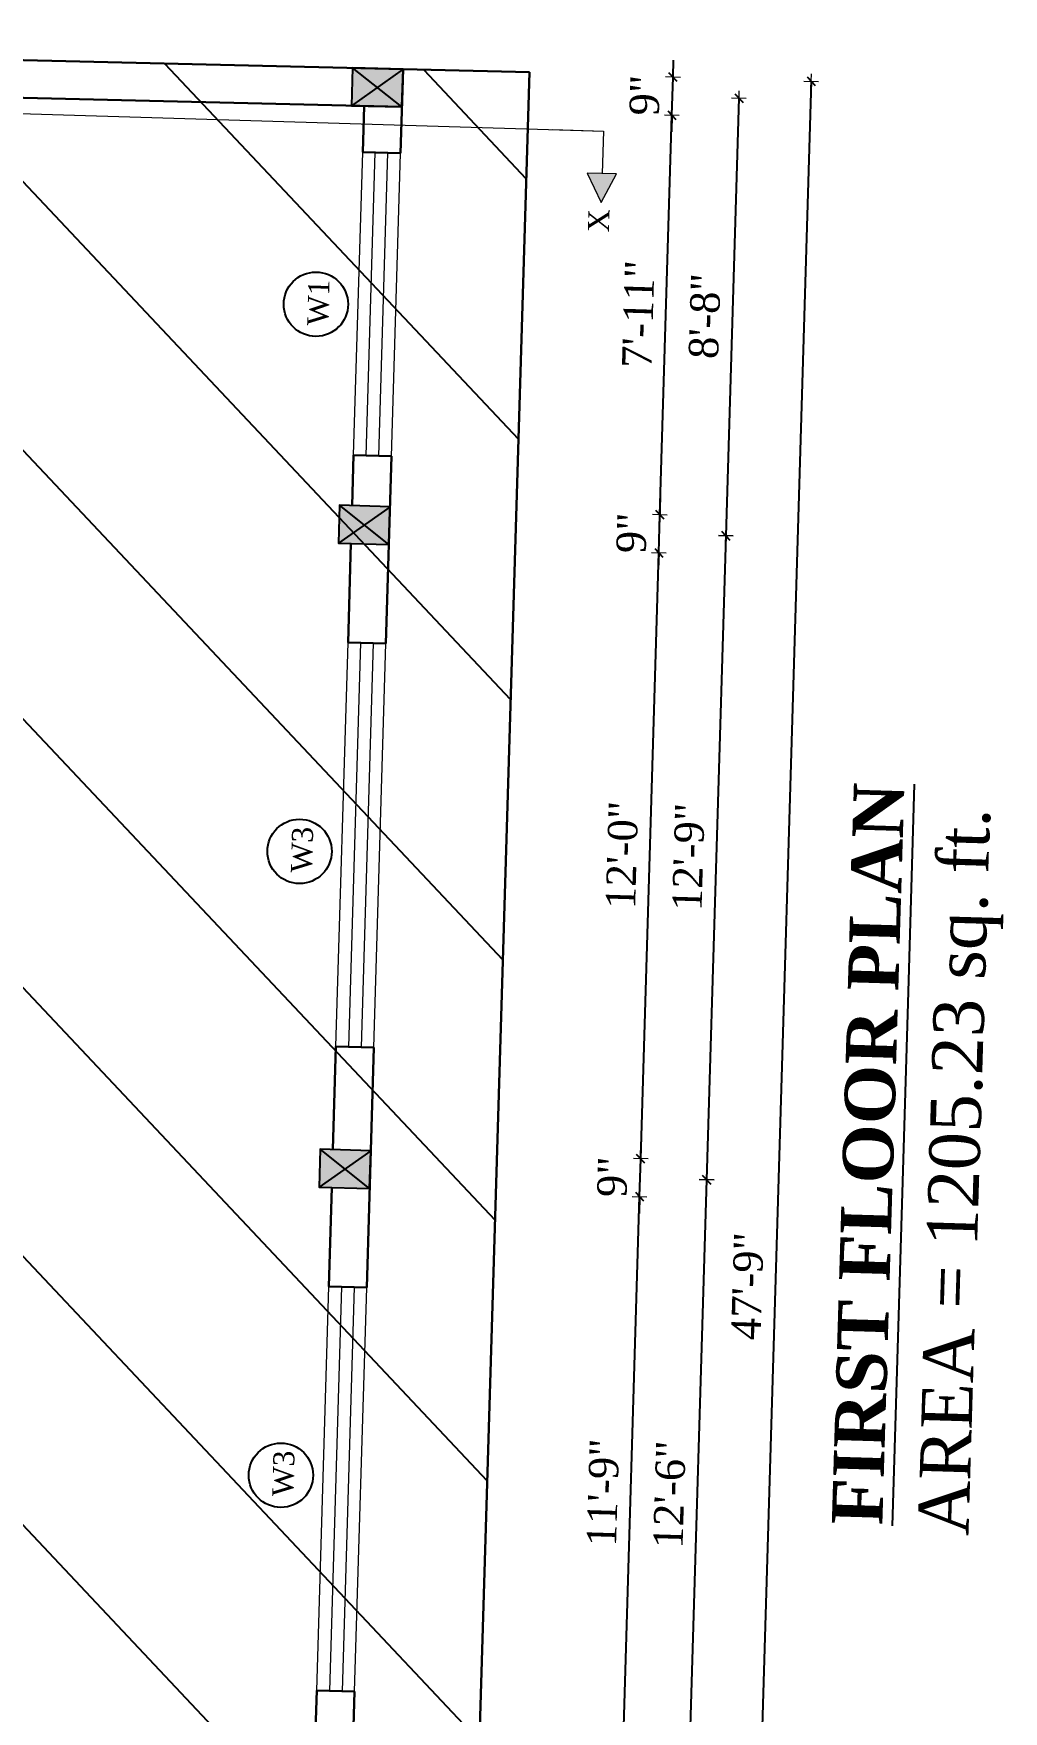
# Model space of a CAD drawing. Header units: inches. Extents: x 4069 to 291496, y -47643 to 12535.
# Drawn here: x 144584.4 to 144814.7, y -19940.6 to -19542.1 of the extents above; entities that cross this region are included whole.
import ezdxf

# ---------------------------------------------------------------- set-up
doc = ezdxf.new("R2010")
doc.units = ezdxf.units.IN
doc.header["$LTSCALE"] = 5
doc.header["$MEASUREMENT"] = 0
for name, color, linetype, lineweight in [('A-WALL', 7, 'Continuous', 9), ('Dimension', 7, 'Continuous', 18), ('Dw', 2, 'Continuous', 18)]:
    doc.layers.add(name, color=color, linetype=linetype, lineweight=lineweight)
doc.layers.add('dim line', color=7, linetype='Continuous', lineweight=15, true_color=0xfab2b2)
doc.layers.add('TEXT', color=6, linetype='Continuous')
doc.layers.add('WALL', color=7, linetype='Continuous')
doc.styles.add('ordinary', font='times.ttf')
doc.dimstyles.new('Copy of 96', dxfattribs={"dimtxt": 7, "dimasz": 4, "dimexe": 0.5, "dimexo": 0.5, "dimgap": 3, "dimtad": 1, "dimdec": 1, "dimzin": 11, "dimdsep": 46, "dimlunit": 4, "dimtxsty": 'ordinary', "dimblk": 'OBLIQUE', "dimcen": 0.09, "dimse1": 1, "dimse2": 1, "dimclrt": 6, "dimazin": 0, "dimtfac": 1, "dimtdec": 1, "dimtix": 1, "dimtmove": 2, "dimatfit": 3, "dimldrblk": 'leader', "dimfxl": 0.5, "dimfxlon": 1, "dimtolj": 1, "dimtzin": 0, "dimarcsym": 0})

# ---------------------------------------------------------------- blocks, each defined once
blk = doc.blocks.new('C1a')
at = {"color": 1, "ltscale": 5}
for p, q in [((18657.75, 4625.76), (18648.75, 4625.76)), ((18648.75, 4625.76), (18648.82, 4613.76)), ((18657.82, 4613.76), (18657.75, 4625.76)), ((18648.82, 4613.76), (18657.82, 4613.76))]:
    blk.add_line(p, q, dxfattribs=at)
blk = doc.blocks.new('x-x')
at = {"ltscale": 5}
for points in [[(11364.03, -701.52), (11364.03, -694.51), (11357.15, -698.09)], [(11364.03, -1135.52), (11364.03, -1128.51), (11357.15, -1132.09)]]:
    blk.add_hatch(color=256, dxfattribs=at).paths.add_polyline_path(points)
for p, q in [((11364.03, -694.51), (11357.15, -698.09)), ((11364.03, -701.52), (11364.03, -694.51)), ((11357.15, -698.09), (11364.03, -701.52)), ((11374.13, -698.09), (11364.03, -698.09)), ((11374.13, -698.09), (11374.13, -1132.09)), ((11364.03, -1128.51), (11357.15, -1132.09)), ((11364.03, -1135.52), (11364.03, -1128.51)), ((11357.15, -1132.09), (11364.03, -1135.52)), ((11374.13, -1132.09), (11364.03, -1132.09))]:
    blk.add_line(p, q, dxfattribs=at)
at = {"layer": 'A-WALL', "color": 1, "ltscale": 5}
blk.add_line((11374.13, -1120.09), (11374.13, -1132.09), dxfattribs=at)
at = {"layer": 'TEXT', "style": 'ordinary'}
for p in [(11350.08, -700.97), (11350.08, -1134.1)]:
    blk.add_text('X', height=5, dxfattribs=at).set_placement(p)
blk = doc.blocks.new('oblique')
at = {"color": 0, "lineweight": -2}
blk.add_line((0.25, 0.25), (-0.25, -0.25), dxfattribs=at)
at = {"layer": 'dim line', "lineweight": 9}
for p, q in [((-0.4375, 0), (0.4375, 0)), ((0, 0.4375), (0, -0.4375))]:
    blk.add_line(p, q, dxfattribs=at)
blk = doc.blocks.new('*D4436')
at = {"layer": 'A-WALL', "color": 0, "lineweight": -2, "ltscale": 50, "transparency": 16777216}
blk.add_line((144751.89, -19557.44), (144748.78, -19661.4), dxfattribs=at)
at = {"layer": 'Defpoints', "color": 0, "ltscale": 50, "transparency": 16777216}
for p in [(144672, -19555.06), (144668.89, -19659.01), (144748.78, -19661.4)]:
    blk.add_point(p, dxfattribs=at)
at = {"layer": 'A-WALL', "color": 0, "lineweight": -2, "ltscale": 50, "transparency": 16777216, "xscale": 4, "yscale": 4, "zscale": 4}
for p, rotation in [((144751.89, -19557.44), 88.28998542812829), ((144748.78, -19661.4), 268.2899854281283)]:
    blk.add_blockref('oblique', p, dxfattribs=dict(at, rotation=rotation))
at = {"layer": 'A-WALL', "color": 6, "ltscale": 50, "transparency": 16777216, "insert": (144743.78, -19609.22), "char_height": 7, "attachment_point": 5, "rotation": 88.29, "style": 'ordinary'}
blk.add_mtext('\\A1;8\'-8"', dxfattribs=at)
blk = doc.blocks.new('_OBLIQUE')
at = {"color": 0, "linetype": 'ByBlock'}
blk.add_line((-0.5, -0.5), (0.5, 0.5), dxfattribs=at)
blk = doc.blocks.new('leader')
at = {"layer": 'Dimension'}
for p, q in [((0, -4.328), (0, 4.328)), ((-4.424, 0), (4.424, 0))]:
    blk.add_line(p, q, dxfattribs=at)
blk = doc.blocks.new('*D4437')
at = {"layer": 'A-WALL', "color": 0, "lineweight": -2, "ltscale": 50, "transparency": 16777216}
blk.add_line((144748.78, -19661.4), (144744.22, -19814.33), dxfattribs=at)
at = {"layer": 'Defpoints', "color": 0, "ltscale": 50, "transparency": 16777216}
for p in [(144668.89, -19659.01), (144664.33, -19811.94), (144744.22, -19814.33)]:
    blk.add_point(p, dxfattribs=at)
at = {"layer": 'A-WALL', "color": 0, "lineweight": -2, "ltscale": 50, "transparency": 16777216, "xscale": 4, "yscale": 4, "zscale": 4}
for p, rotation in [((144748.78, -19661.4), 88.28998542889815), ((144744.22, -19814.33), 268.2899854288981)]:
    blk.add_blockref('oblique', p, dxfattribs=dict(at, rotation=rotation))
at = {"layer": 'A-WALL', "color": 6, "ltscale": 50, "transparency": 16777216, "insert": (144739.93, -19737.67), "char_height": 7, "attachment_point": 5, "rotation": 88.29, "style": 'ordinary'}
blk.add_mtext('\\A1;12\'-9"', dxfattribs=at)
blk = doc.blocks.new('*D4438')
at = {"layer": 'A-WALL', "color": 0, "lineweight": -2, "ltscale": 50, "transparency": 16777216}
blk.add_line((144744.22, -19814.33), (144739.74, -19964.26), dxfattribs=at)
at = {"layer": 'Defpoints', "color": 0, "ltscale": 50, "transparency": 16777216}
for p in [(144664.33, -19811.94), (144659.85, -19961.88), (144739.74, -19964.26)]:
    blk.add_point(p, dxfattribs=at)
at = {"layer": 'A-WALL', "color": 0, "lineweight": -2, "ltscale": 50, "transparency": 16777216, "xscale": 4, "yscale": 4, "zscale": 4}
for p, rotation in [((144744.22, -19814.33), 88.28998542889815), ((144739.74, -19964.26), 268.2899854288981)]:
    blk.add_blockref('oblique', p, dxfattribs=dict(at, rotation=rotation))
at = {"layer": 'A-WALL', "color": 6, "ltscale": 50, "transparency": 16777216, "insert": (144735.42, -19889.1), "char_height": 7, "attachment_point": 5, "rotation": 88.29, "style": 'ordinary'}
blk.add_mtext('\\A1;12\'-6"', dxfattribs=at)
blk = doc.blocks.new('*D4440')
at = {"layer": 'A-WALL', "color": 0, "lineweight": -2, "ltscale": 50, "transparency": 16777216}
blk.add_line((144769.04, -19553.45), (144751.94, -20126.2), dxfattribs=at)
at = {"layer": 'Defpoints', "color": 0, "ltscale": 50, "transparency": 16777216}
for p in [(144672.13, -19550.56), (144655.03, -20123.3), (144751.94, -20126.2)]:
    blk.add_point(p, dxfattribs=at)
at = {"layer": 'A-WALL', "color": 0, "lineweight": -2, "ltscale": 50, "transparency": 16777216, "xscale": 4, "yscale": 4, "zscale": 4}
for p, rotation in [((144769.04, -19553.45), 88.28998542889815), ((144751.94, -20126.2), 268.2899854288981)]:
    blk.add_blockref('oblique', p, dxfattribs=dict(at, rotation=rotation))
at = {"layer": 'A-WALL', "color": 6, "ltscale": 50, "transparency": 16777216, "insert": (144753.92, -19839.63), "char_height": 7, "attachment_point": 5, "rotation": 88.29, "style": 'ordinary'}
blk.add_mtext('\\A1;47\'-9"', dxfattribs=at)
blk = doc.blocks.new('*D4448')
at = {"layer": 'A-WALL', "color": 0, "lineweight": -2, "ltscale": 50, "transparency": 16777216}
blk.add_line((144634.5, -20157.08), (144302.37, -19955.16), dxfattribs=at)
at = {"layer": 'Defpoints', "color": 0, "ltscale": 50, "transparency": 16777216}
for p in [(144322.91, -19921.38), (144302.37, -19955.16), (144655.03, -20123.3)]:
    blk.add_point(p, dxfattribs=at)
at = {"layer": 'A-WALL', "color": 0, "lineweight": -2, "ltscale": 50, "transparency": 16777216, "xscale": 4, "yscale": 4, "zscale": 4}
for p, rotation in [((144302.37, -19955.16), 148.7014709224075), ((144634.5, -20157.08), 328.7014709224075)]:
    blk.add_blockref('oblique', p, dxfattribs=dict(at, rotation=rotation))
at = {"layer": 'A-WALL', "color": 6, "ltscale": 50, "transparency": 16777216, "insert": (144471.84, -20050.51), "char_height": 7, "attachment_point": 5, "rotation": 328.7015, "style": 'ordinary'}
blk.add_mtext('\\A1;32\'-5"', dxfattribs=at)
blk = doc.blocks.new('*D4463')
at = {"layer": 'A-WALL', "color": 0, "lineweight": -2, "ltscale": 50, "transparency": 16777216}
blk.add_line((144724.08, -19959.29), (144728.29, -19818.36), dxfattribs=at)
at = {"layer": 'Defpoints', "color": 0, "ltscale": 50, "transparency": 16777216}
for p in [(144664.19, -19816.44), (144728.29, -19818.36), (144659.98, -19957.38)]:
    blk.add_point(p, dxfattribs=at)
at = {"layer": 'A-WALL', "color": 0, "lineweight": -2, "ltscale": 50, "transparency": 16777216, "xscale": 4, "yscale": 4, "zscale": 4}
for p, rotation in [((144728.29, -19818.36), 88.28998542889815), ((144724.08, -19959.29), 268.2899854288981)]:
    blk.add_blockref('oblique', p, dxfattribs=dict(at, rotation=rotation))
at = {"layer": 'A-WALL', "color": 6, "ltscale": 50, "transparency": 16777216, "insert": (144719.62, -19888.63), "char_height": 7, "attachment_point": 5, "rotation": 88.29, "style": 'ordinary'}
blk.add_mtext('\\A1;11\'-9"', dxfattribs=at)
blk = doc.blocks.new('*D4464')
at = {"layer": 'A-WALL', "color": 0, "lineweight": -2, "ltscale": 50, "transparency": 16777216}
for p, q in [((144728.56, -19809.36), (144728.68, -19805.36)), ((144728.29, -19818.36), (144728.56, -19809.36)), ((144728.29, -19818.36), (144728.17, -19822.35))]:
    blk.add_line(p, q, dxfattribs=at)
at = {"layer": 'Defpoints', "color": 0, "ltscale": 50, "transparency": 16777216}
for p in [(144664.46, -19807.45), (144728.56, -19809.36), (144664.19, -19816.44)]:
    blk.add_point(p, dxfattribs=at)
at = {"layer": 'A-WALL', "color": 0, "lineweight": -2, "ltscale": 50, "transparency": 16777216, "xscale": 4, "yscale": 4, "zscale": 4}
for p, rotation in [((144728.56, -19809.36), 268.2899854288981), ((144728.29, -19818.36), 88.28998542889815)]:
    blk.add_blockref('oblique', p, dxfattribs=dict(at, rotation=rotation))
at = {"layer": 'A-WALL', "color": 6, "ltscale": 50, "transparency": 16777216, "insert": (144721.86, -19813.66), "char_height": 7, "attachment_point": 5, "rotation": 88.29, "style": 'ordinary'}
blk.add_mtext('\\A1;9"', dxfattribs=at)
blk = doc.blocks.new('*D4465')
at = {"layer": 'A-WALL', "color": 0, "lineweight": -2, "ltscale": 50, "transparency": 16777216}
blk.add_line((144728.56, -19809.36), (144732.86, -19665.42), dxfattribs=at)
at = {"layer": 'Defpoints', "color": 0, "ltscale": 50, "transparency": 16777216}
for p in [(144668.76, -19663.51), (144732.86, -19665.42), (144664.46, -19807.45)]:
    blk.add_point(p, dxfattribs=at)
at = {"layer": 'A-WALL', "color": 0, "lineweight": -2, "ltscale": 50, "transparency": 16777216, "xscale": 4, "yscale": 4, "zscale": 4}
for p, rotation in [((144732.86, -19665.42), 88.28998542889815), ((144728.56, -19809.36), 268.2899854288981)]:
    blk.add_blockref('oblique', p, dxfattribs=dict(at, rotation=rotation))
at = {"layer": 'A-WALL', "color": 6, "ltscale": 50, "transparency": 16777216, "insert": (144724.15, -19737.2), "char_height": 7, "attachment_point": 5, "rotation": 88.29, "style": 'ordinary'}
blk.add_mtext('\\A1;12\'-0"', dxfattribs=at)
blk = doc.blocks.new('*D4501')
at = {"layer": 'A-WALL', "color": 0, "lineweight": -2, "ltscale": 50, "transparency": 16777216}
for p, q in [((144733.12, -19656.43), (144733.24, -19652.43)), ((144732.86, -19665.42), (144733.12, -19656.43)), ((144732.86, -19665.42), (144732.74, -19669.42))]:
    blk.add_line(p, q, dxfattribs=at)
at = {"layer": 'Defpoints', "color": 0, "ltscale": 50, "transparency": 16777216}
for p in [(144669.03, -19654.51), (144733.12, -19656.43), (144668.76, -19663.51)]:
    blk.add_point(p, dxfattribs=at)
at = {"layer": 'A-WALL', "color": 0, "lineweight": -2, "ltscale": 50, "transparency": 16777216, "xscale": 4, "yscale": 4, "zscale": 4}
for p, rotation in [((144733.12, -19656.43), 268.2899854288981), ((144732.86, -19665.42), 88.28998542889815)]:
    blk.add_blockref('oblique', p, dxfattribs=dict(at, rotation=rotation))
at = {"layer": 'A-WALL', "color": 6, "ltscale": 50, "transparency": 16777216, "insert": (144726.42, -19660.73), "char_height": 7, "attachment_point": 5, "rotation": 88.29, "style": 'ordinary'}
blk.add_mtext('\\A1;9"', dxfattribs=at)
blk = doc.blocks.new('*D4502')
at = {"layer": 'A-WALL', "color": 0, "lineweight": -2, "ltscale": 50, "transparency": 16777216}
blk.add_line((144733.12, -19656.43), (144735.96, -19561.47), dxfattribs=at)
at = {"layer": 'Defpoints', "color": 0, "ltscale": 50, "transparency": 16777216}
for p in [(144671.86, -19559.56), (144735.96, -19561.47), (144669.03, -19654.51)]:
    blk.add_point(p, dxfattribs=at)
at = {"layer": 'A-WALL', "color": 0, "lineweight": -2, "ltscale": 50, "transparency": 16777216, "xscale": 4, "yscale": 4, "zscale": 4}
for p, rotation in [((144735.96, -19561.47), 88.28998542889815), ((144733.12, -19656.43), 268.2899854288981)]:
    blk.add_blockref('oblique', p, dxfattribs=dict(at, rotation=rotation))
at = {"layer": 'A-WALL', "color": 6, "ltscale": 50, "transparency": 16777216, "insert": (144727.97, -19608.75), "char_height": 7, "attachment_point": 5, "rotation": 88.29, "style": 'ordinary'}
blk.add_mtext('\\A1;7\'-11"', dxfattribs=at)
blk = doc.blocks.new('*D4503')
at = {"layer": 'A-WALL', "color": 0, "lineweight": -2, "ltscale": 50, "transparency": 16777216}
for p, q in [((144736.23, -19552.47), (144736.35, -19548.48)), ((144735.96, -19561.47), (144736.23, -19552.47)), ((144735.96, -19561.47), (144735.84, -19565.47))]:
    blk.add_line(p, q, dxfattribs=at)
at = {"layer": 'Defpoints', "color": 0, "ltscale": 50, "transparency": 16777216}
for p in [(144672.13, -19550.56), (144736.23, -19552.47), (144671.86, -19559.56)]:
    blk.add_point(p, dxfattribs=at)
at = {"layer": 'A-WALL', "color": 0, "lineweight": -2, "ltscale": 50, "transparency": 16777216, "xscale": 4, "yscale": 4, "zscale": 4}
for p, rotation in [((144736.23, -19552.47), 268.2899854288981), ((144735.96, -19561.47), 88.28998542889815)]:
    blk.add_blockref('oblique', p, dxfattribs=dict(at, rotation=rotation))
at = {"layer": 'A-WALL', "color": 6, "ltscale": 50, "transparency": 16777216, "insert": (144729.53, -19556.78), "char_height": 7, "attachment_point": 5, "rotation": 88.29, "style": 'ordinary'}
blk.add_mtext('\\A1;9"', dxfattribs=at)

msp = doc.modelspace()

# ---------------------------------------------------------------- hatches: boundary and pattern name
at = {"layer": 'WALL', "linetype": 'ByBlock', "ltscale": 5, "true_color": 0xf8991e}
h = msp.add_hatch(dxfattribs=at)
h.set_pattern_fill('ANSI31', color=30, scale=350, angle=448.2899854)
h.set_pattern_definition([(133.29, (141853.485, -27336.42), (-31.8453, -29.99899), [])])
h.paths.add_polyline_path([(144684.50912, -20141.22671), (144305.22145, -19910.62953), (144316.22287, -19542.12508), (144702.11631, -19551.45506)])
h = msp.add_hatch(color=30, dxfattribs=at)
h.dxf.hatch_style = 1
h.paths.add_polyline_path([(144672.12967, -19550.55983), (144665.99695, -19554.91576), (144671.8611, -19559.556)])
h.paths.add_polyline_path([(144672.12967, -19550.55983), (144660.13281, -19550.27552), (144665.99695, -19554.91576)])
h.paths.add_polyline_path([(144660.13281, -19550.27552), (144659.86424, -19559.27168), (144665.99695, -19554.91576)])
h.paths.add_polyline_path([(144665.99695, -19554.91576), (144659.86424, -19559.27168), (144671.8611, -19559.556)])
h = msp.add_hatch(color=30, dxfattribs=at)
h.dxf.hatch_style = 1
h.paths.add_polyline_path([(144662.89459, -19658.83255), (144668.75764, -19663.5096), (144669.02621, -19654.5136)])
h.paths.add_polyline_path([(144669.02621, -19654.5136), (144657.03155, -19654.15551), (144662.89459, -19658.83255)])
h.paths.add_polyline_path([(144662.89459, -19658.83255), (144657.03155, -19654.15551), (144656.76298, -19663.1515)])
h.paths.add_polyline_path([(144656.76298, -19663.1515), (144668.75764, -19663.5096), (144662.89459, -19658.83255)])
h = msp.add_hatch(color=30, dxfattribs=at)
h.dxf.hatch_style = 1
h.paths.add_polyline_path([(144658.32893, -19811.76442), (144664.19197, -19816.44146), (144664.46054, -19807.44547)])
h.paths.add_polyline_path([(144664.46054, -19807.44547), (144652.46589, -19807.08738), (144658.32893, -19811.76442)])
h.paths.add_polyline_path([(144658.32893, -19811.76442), (144652.46589, -19807.08738), (144652.19732, -19816.08337)])
h.paths.add_polyline_path([(144652.19732, -19816.08337), (144664.19197, -19816.44146), (144658.32893, -19811.76442)])

# ---------------------------------------------------------------- linework, layer by layer
at = {"color": 1, "ltscale": 5}
for p, q in [((144672.12967, -19550.55983), (144659.86424, -19559.27168)), ((144671.8611, -19559.556), (144660.13281, -19550.27552)), ((144669.02621, -19654.5136), (144656.76298, -19663.1515)), ((144668.75764, -19663.5096), (144657.03155, -19654.15551)), ((144664.46054, -19807.44547), (144652.19732, -19816.08337)), ((144664.19197, -19816.44146), (144652.46589, -19807.08738))]:
    msp.add_line(p, q, dxfattribs=at)
at = {"layer": 'A-WALL', "lineweight": 30}
for p, q in [((144702.12181, -19551.27063), (144316.22287, -19542.12508)), ((144671.53285, -19570.55093), (144672.12967, -19550.55983)), ((144684.50912, -20141.22671), (144702.12181, -19551.27063)), ((144671.8611, -19559.556), (144528.89853, -19556.16788)), ((144662.53686, -19570.28236), (144662.91913, -19559.34408)), ((144671.53285, -19570.55093), (144662.53686, -19570.28236)), ((144660.03022, -19654.24504), (144660.38831, -19642.25029)), ((144669.3843, -19642.51886), (144660.38831, -19642.25029)), ((144668.05638, -19686.99905), (144669.3843, -19642.51886)), ((144659.06039, -19686.73048), (144659.76165, -19663.24103)), ((144668.05638, -19686.99905), (144659.06039, -19686.73048)), ((144655.46455, -19807.1769), (144656.19566, -19782.68772)), ((144665.19165, -19782.95629), (144656.19566, -19782.68772)), ((144663.49071, -19839.93091), (144665.19165, -19782.95629)), ((144654.49472, -19839.66234), (144655.19598, -19816.17289)), ((144663.49071, -19839.93091), (144654.49472, -19839.66234)), ((144650.98841, -19957.1101), (144651.62999, -19935.61959)), ((144660.62598, -19935.88816), (144651.62999, -19935.61959)), ((144658.98473, -19990.86366), (144660.62598, -19935.88816))]:
    msp.add_line(p, q, dxfattribs=at)
at = {"layer": 'Dw', "color": 3}
for p, q in [((144660.38831, -19642.25029), (144662.53686, -19570.28236)), ((144663.38617, -19642.3627), (144665.53472, -19570.39477)), ((144663.38617, -19642.3627), (144665.53472, -19570.39477)), ((144666.38484, -19642.45222), (144668.53339, -19570.48429)), ((144669.38362, -19642.54175), (144671.53217, -19570.57382)), ((144656.19566, -19782.68772), (144659.06039, -19686.73048)), ((144662.05905, -19686.82), (144659.19432, -19782.77725)), ((144665.05771, -19686.90952), (144662.19298, -19782.86677)), ((144665.19165, -19782.95629), (144668.05638, -19686.99905)), ((144651.62999, -19935.61959), (144654.49472, -19839.66234)), ((144657.49338, -19839.75186), (144654.62865, -19935.70911)), ((144660.49205, -19839.84139), (144657.62732, -19935.79863)), ((144660.62598, -19935.88816), (144663.49071, -19839.93091))]:
    msp.add_line(p, q, dxfattribs=at)
at = {"layer": 'TEXT'}
for centre in [(144651.42922, -19606.41357), (144647.54991, -19736.35524), (144643.12665, -19884.51685)]:
    msp.add_circle(centre, 7.64038, dxfattribs=at)
at = {"layer": 'WALL', "color": 2, "linetype": 'ByBlock', "ltscale": 5}
for points in [[(144659.86424, -19559.27168), (144671.8611, -19559.556), (144672.12967, -19550.55983), (144660.13281, -19550.27552)], [(144668.75764, -19663.5096), (144669.02621, -19654.5136), (144657.03155, -19654.15551), (144656.76298, -19663.1515)], [(144664.19197, -19816.44146), (144664.46054, -19807.44547), (144652.46589, -19807.08738), (144652.19732, -19816.08337)]]:
    msp.add_lwpolyline(points, close=True, dxfattribs=at)

# ---------------------------------------------------------------- block references
at = {"layer": 'A-WALL', "color": 1, "rotation": 88.28998542813865}
msp.add_blockref('x-x', (143248.71013, -30900.55487), dxfattribs=at)
at = {"layer": 'WALL', "color": 2, "linetype": 'ByBlock', "ltscale": 5, "rotation": 88.28998542813865}
msp.add_blockref('C1a', (148727.06703, -38337.74894), dxfattribs=at)

# ---------------------------------------------------------------- texts
at = {"layer": 'TEXT', "style": 'ordinary'}
for s, p in [('W1', (144654.34178, -19611.53576)), ('W3', (144650.46247, -19741.47743)), ('W3', (144646.03922, -19889.63904))]:
    msp.add_text(s, height=5, rotation=88.2903735, dxfattribs=at).set_placement(p)
at = {"layer": 'TEXT', "char_height": 12, "width": 219.8150831, "attachment_point": 8, "rotation": 88.2895973, "style": 'ordinary'}
for s, insert in [('{\\fTimes New Roman|b1|i0|c0|p18;\\LFIRST FLOOR PLAN}', (144788.73534, -19808.38422)), ('AREA = 1205.23 sq. ft.', (144812.85833, -19812.69075))]:
    msp.add_mtext(s, dxfattribs=dict(at, insert=insert))

# ---------------------------------------------------------------- dimensions: what is measured, and where the dimension line sits
at = {"layer": 'A-WALL', "ltscale": 50}
for base, p1, p2, picture, middle in [((144736.22796, -19552.47344), (144671.8611, -19559.556), (144672.12967, -19550.55983), '*D4503', (144729.52594, -19556.77545)), ((144751.94035, -20126.19782), (144672.12967, -19550.55983), (144655.0308, -20123.30465), '*D4440', (144753.92205, -19839.62933)), ((144735.95938, -19561.4696), (144669.02621, -19654.5136), (144671.8611, -19559.556), '*D4502', (144727.97421, -19608.75233)), ((144733.1245, -19656.42721), (144668.75764, -19663.5096), (144669.02621, -19654.5136), '*D4501', (144726.42248, -19660.72913)), ((144744.21818, -19814.32858), (144668.89192, -19659.0116), (144664.32626, -19811.94346), '*D4437', (144739.93328, -19737.66657)), ((144732.85593, -19665.4232), (144664.46054, -19807.44547), (144668.75764, -19663.5096), '*D4465', (144724.14974, -19737.19536)), ((144728.55883, -19809.35907), (144664.19197, -19816.44146), (144664.46054, -19807.44547), '*D4464', (144721.85682, -19813.66099)), ((144739.74203, -19964.26177), (144664.32626, -19811.94346), (144659.85011, -19961.87666), '*D4438', (144735.42246, -19889.0994)), ((144728.29026, -19818.35506), (144659.9844, -19957.37867), (144664.19197, -19816.44146), '*D4463', (144719.61875, -19888.62759))]:
    dim = msp.add_linear_dim(base=base, p1=p1, p2=p2, angle=88.2899854, dimstyle='Copy of 96', override={"dimdec": 0, "dimblk": 'oblique', "dimtdec": 0, "dimarcsym": 1}, dxfattribs=at)
    dim.commit()
    dim.dimension.update_dxf_attribs({"geometry": picture, "text_midpoint": middle})
for p1, p2, distance, picture, middle in [((144671.99538, -19555.05792), (144668.89192, -19659.0116), 79.92751, '*D4436', (144743.77793, -19609.2241)), ((144655.0308, -20123.30465), (144322.90844, -19921.38277), 39.52759, '*D4448', (144471.84334, -20050.51312))]:
    dim = msp.add_aligned_dim(p1=p1, p2=p2, distance=distance, dimstyle='Copy of 96', override={"dimdec": 0, "dimblk": 'oblique', "dimtdec": 0, "dimarcsym": 1}, dxfattribs=at)
    dim.commit()
    dim.dimension.update_dxf_attribs({"geometry": picture, "text_midpoint": middle})

doc.saveas('drawing.dxf')
